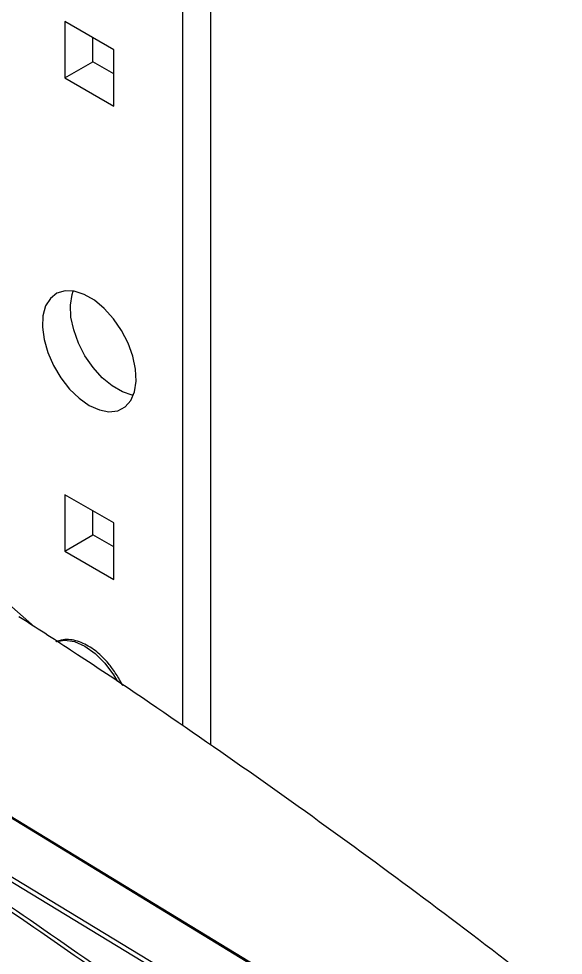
# Model space of a CAD drawing. Extents: x 7 to 113, y 1 to 87.
# Drawn here: x 82.808 to 85.391, y 8.411 to 12.856 of the extents above; entities that cross this region are included whole.
import ezdxf

# ---------------------------------------------------------------- set-up
doc = ezdxf.new("R2010")
doc.units = 0
doc.header["$MEASUREMENT"] = 0
doc.layers.add('OBJECT', color=7, linetype='CONTINUOUS')

msp = doc.modelspace()

# ---------------------------------------------------------------- linework, layer by layer
at = {"layer": 'OBJECT'}
for p, q in [((83.717, 15.5336), (83.717, 9.4093)), ((83.5841, 15.4569), (83.5841, 9.5022)), ((83.2581, 12.7088), (83.0262, 12.8427)), ((83.0262, 12.8427), (83.0262, 12.5749)), ((83.1591, 12.6516), (83.1591, 12.7659)), ((83.2581, 12.441), (83.2581, 12.7088)), ((83.0262, 12.5749), (83.1591, 12.6516)), ((83.2581, 12.5945), (83.1591, 12.6516)), ((83.0262, 12.5749), (83.2581, 12.441)), ((83.2581, 10.4633), (83.0262, 10.5972)), ((83.0262, 10.5972), (83.0262, 10.3294)), ((83.1591, 10.4061), (83.1591, 10.5205)), ((83.2581, 10.1955), (83.2581, 10.4633)), ((83.0262, 10.3294), (83.1591, 10.4061)), ((83.2581, 10.349), (83.1591, 10.4061)), ((83.0262, 10.3294), (83.2581, 10.1955)), ((82.8826, 9.97), (82.7745, 10.065)), ((81.1769, 10.0356), (84.1714, 8.21)), ((83.9289, 8.0584), (80.9233, 9.8776)), ((83.9392, 8.0759), (80.9336, 9.8951))]:
    msp.add_line(p, q, dxfattribs=at)
at = {"layer": 'OBJECT', "flags": 128}
for points in [[(83.1422, 11.021), (83.1901, 10.9994), (83.2357, 10.9908), (83.277, 10.9956), (83.3119, 11.0137), (83.339, 11.0441), (83.3568, 11.0855), (83.3646, 11.1359), (83.362, 11.1929), (83.3491, 11.254), (83.3265, 11.3161), (83.2953, 11.3765), (83.257, 11.4323), (83.2133, 11.4809), (83.1663, 11.52), (83.1181, 11.5478), (83.071, 11.563), (83.0273, 11.5649), (82.989, 11.5534), (82.9578, 11.529), (82.9353, 11.4929), (82.9224, 11.4467), (82.9198, 11.3927), (82.9276, 11.3333), (82.9454, 11.2713), (82.9724, 11.2097), (83.0074, 11.1513), (83.0486, 11.0988), (83.0943, 11.0547), (83.1422, 11.021)], [(83.3514, 11.0693), (83.3462, 11.0701), (83.2992, 11.0853), (83.251, 11.1132), (83.204, 11.1523), (83.1603, 11.2009), (83.1219, 11.2566), (83.0907, 11.317), (83.0682, 11.3792), (83.0553, 11.4402), (83.0527, 11.4973), (83.0605, 11.5477), (83.0659, 11.5639)], [(84.1784, 8.2104), (82.6929, 9.1161), (81.1839, 10.036)], [(82.9836, 9.8994), (82.9852, 9.9001), (83.0263, 9.9074), (83.0725, 9.9001), (83.1213, 9.8785), (83.1701, 9.8437), (83.2164, 9.7977), (83.2575, 9.7429), (83.2769, 9.7105)]]:
    msp.add_lwpolyline(points, dxfattribs=at)
at = {"layer": 'OBJECT'}
for points, knots in [([(79.4714, 10.7171), (79.82, 10.5135), (80.5173, 10.1063), (81.5611, 9.4501), (82.6027, 8.7644), (83.2939, 8.2782), (83.6395, 8.0351)], [0, 0, 0, 0, 0.25003, 0.500058, 0.750055, 1, 1, 1, 1]), ([(83.6284, 8.0183), (83.464, 8.1348), (83.1297, 8.3716), (82.6188, 8.7227), (82.0904, 9.0771), (81.5601, 9.4231), (81.0325, 9.7581), (80.5122, 10.0793), (79.9882, 10.3944), (79.6374, 10.5976), (79.4614, 10.6995)], [0, 0, 0, 0, 0.118989, 0.241992, 0.369009, 0.500039, 0.623805, 0.748387, 0.873785, 1, 1, 1, 1]), ([(85.391, 8.172), (85.3216, 8.2271), (85.082, 8.4171), (84.6633, 8.7326), (84.1353, 9.1188), (83.5981, 9.4947), (83.1558, 9.7947), (82.89, 9.9655), (82.8084, 10.018)], [0, 0, 0, 0, 0.0839488, 0.289789, 0.495873, 0.7021638, 0.9086263, 1, 1, 1, 1]), ([(83.2822, 9.726), (83.2713, 9.7435), (83.256, 9.768), (83.2298, 9.8005), (83.2064, 9.8259), (83.1772, 9.8521), (83.1458, 9.8748), (83.1125, 9.8928), (83.0781, 9.9053), (83.0434, 9.9107), (83.0119, 9.9097), (82.9938, 9.9026), (82.9861, 9.8995)], [0, 0, 0, 0, 0.141277, 0.198322, 0.291954, 0.387413, 0.488262, 0.592, 0.698112, 0.806366, 0.917427, 1, 1, 1, 1]), ([(83.3009, 9.6898), (83.2999, 9.6921), (83.2945, 9.7045), (83.2877, 9.7163), (83.2822, 9.726)], [0, 0, 0, 0, 0.186497, 1, 1, 1, 1])]:
    msp.add_open_spline(points, degree=3, knots=knots, dxfattribs=at)

doc.saveas('drawing.dxf')
